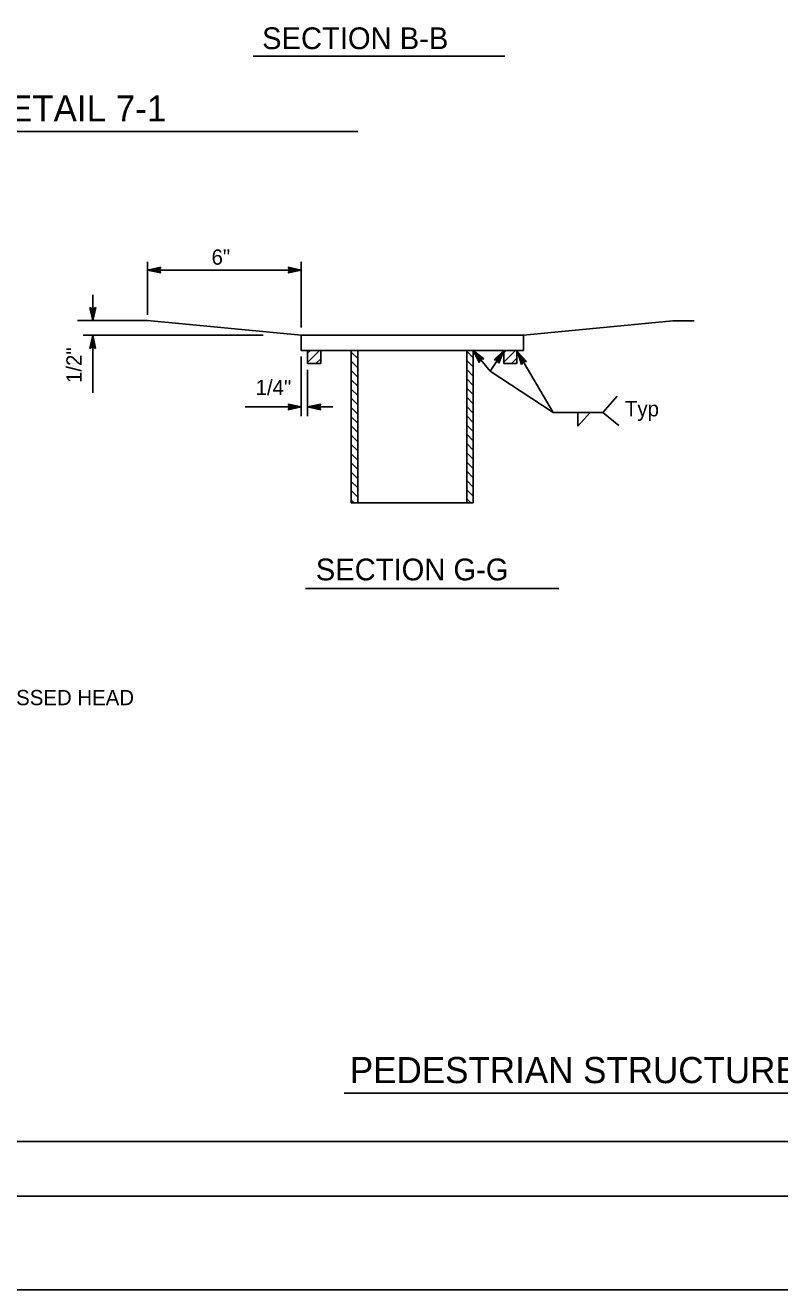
# Model space of a CAD drawing. Extents: x -894 to 866, y -472 to 714.
# Drawn here: x -397 to -51, y -472 to 108 of the extents above; entities that cross this region are included whole.
import ezdxf

# ---------------------------------------------------------------- set-up
doc = ezdxf.new("R2010")
doc.units = 0
for name, color, linetype in [('56 Stage 3 Anno', 7, 'Continuous'), ('57 Undefined', 7, 'Continuous'), ('59 Sndwall Anno', 7, 'Continuous'), ('60 Nongeo Data', 7, 'Continuous'), ('border_PLOTTING-ELEMENTS', 7, 'Continuous'), ('border_rw_22x34_Cut_Lines', 7, 'Continuous'), ('border_SHEET', 7, 'Continuous')]:
    doc.layers.add(name, color=color, linetype=linetype)

msp = doc.modelspace()

# ---------------------------------------------------------------- linework, layer by layer
at = {"layer": '56 Stage 3 Anno'}
for p, q in [((-341.35, -24.77), (-341.35, -0.44)), ((-341.35, -4.18), (-335.35, -2.85)), ((-341.35, -4.18), (-270.94, -4.18)), ((-335.35, -5.52), (-341.35, -4.18)), ((-341.35, -4.18), (-341.35, -4.18)), ((-335.56, -5.17), (-339.97, -4.18)), ((-339.95, -4.18), (-335.58, -3.21)), ((-338.58, -4.18), (-335.76, -3.56)), ((-335.8, -4.81), (-338.58, -4.18)), ((-337.2, -4.18), (-335.99, -3.92)), ((-335.97, -4.46), (-337.2, -4.18)), ((-335.35, -2.85), (-336.15, -4.18)), ((-336.15, -4.18), (-335.35, -5.52)), ((-335.35, -2.85), (-335.35, -2.85)), ((-335.35, -5.52), (-335.35, -5.52)), ((-276.14, -4.18), (-276.94, -2.84)), ((-276.94, -2.84), (-276.94, -2.84)), ((-276.94, -2.84), (-270.94, -4.18)), ((-270.94, -4.18), (-276.94, -5.51)), ((-276.94, -5.51), (-276.14, -4.18)), ((-276.94, -5.51), (-276.94, -5.51)), ((-276.72, -3.2), (-272.32, -4.18)), ((-272.33, -4.19), (-276.71, -5.15)), ((-273.7, -4.18), (-276.53, -4.81)), ((-276.49, -3.56), (-273.7, -4.18)), ((-276.31, -3.9), (-275.08, -4.18)), ((-275.08, -4.18), (-276.29, -4.45)), ((-270.94, -30.58), (-270.94, -0.44)), ((-270.94, -4.18), (-270.94, -4.18)), ((-366.53, -27.34), (-366.53, -15.55)), ((-366.53, -27.34), (-367.86, -21.34)), ((-367.86, -21.34), (-367.86, -21.34)), ((-367.86, -21.34), (-366.53, -22.14)), ((-366.54, -25.95), (-367.5, -21.58)), ((-366.53, -24.58), (-367.16, -21.76)), ((-366.53, -23.2), (-366.8, -21.99)), ((-366.53, -22.14), (-365.19, -21.34)), ((-365.19, -21.34), (-366.53, -27.34)), ((-365.55, -21.56), (-366.53, -25.96)), ((-365.91, -21.79), (-366.53, -24.58)), ((-366.25, -21.97), (-366.53, -23.2)), ((-365.19, -21.34), (-365.19, -21.34)), ((-366.53, -27.34), (-366.53, -27.34)), ((-370.92, -34.14), (-288.3, -34.14)), ((-367.87, -40.14), (-366.53, -34.14)), ((-366.53, -60.56), (-366.53, -34.14)), ((-366.53, -34.14), (-366.53, -34.14)), ((-366.53, -34.14), (-365.2, -40.14)), ((-366.53, -39.34), (-367.87, -40.14)), ((-367.87, -40.14), (-367.87, -40.14)), ((-367.52, -39.93), (-366.53, -35.52)), ((-367.16, -39.69), (-366.53, -36.9)), ((-366.81, -39.52), (-366.53, -38.29)), ((-366.53, -35.53), (-365.56, -39.91)), ((-366.53, -36.9), (-365.91, -39.73)), ((-366.53, -38.29), (-366.27, -39.49)), ((-365.2, -40.14), (-366.53, -39.34)), ((-365.2, -40.14), (-365.2, -40.14)), ((-270.94, -71.25), (-270.94, -43.9)), ((-189.15, -46.62), (-191.94, -41.14)), ((-191.94, -41.14), (-191.94, -41.14)), ((-191.94, -41.14), (-187.09, -44.92)), ((-184.15, -50.55), (-191.94, -41.14)), ((-189.01, -46.22), (-191.06, -42.21)), ((-191.05, -42.21), (-187.52, -44.96)), ((-188.88, -45.82), (-190.18, -43.27)), ((-190.18, -43.27), (-187.9, -45.05)), ((-188.73, -45.46), (-189.3, -44.34)), ((-189.3, -44.34), (-188.32, -45.1)), ((-188.63, -45.15), (-189.15, -46.62)), ((-187.09, -44.92), (-188.63, -45.15)), ((-187.09, -44.92), (-187.09, -44.92)), ((-177.94, -41.14), (-184.15, -50.55)), ((-182.36, -45.41), (-177.94, -41.14)), ((-180.8, -45.48), (-182.36, -45.41)), ((-182.36, -45.41), (-182.36, -45.41)), ((-181.95, -45.43), (-178.7, -42.29)), ((-181.52, -45.43), (-179.46, -43.45)), ((-181.13, -45.47), (-180.23, -44.6)), ((-180.14, -46.88), (-180.8, -45.48)), ((-180.23, -44.6), (-180.67, -45.76)), ((-179.46, -43.45), (-180.5, -46.15)), ((-178.7, -42.3), (-180.31, -46.49)), ((-177.94, -41.14), (-180.14, -46.88)), ((-177.94, -41.14), (-177.94, -41.14)), ((-155.29, -69.53), (-171.65, -41.73)), ((-169.76, -47.58), (-171.65, -41.73)), ((-171.65, -41.73), (-171.65, -41.73)), ((-171.65, -41.73), (-167.46, -46.23)), ((-169.57, -47.22), (-170.95, -42.92)), ((-170.95, -42.93), (-167.89, -46.21)), ((-169.38, -46.83), (-170.25, -44.11)), ((-170.25, -44.11), (-168.28, -46.23)), ((-169.02, -46.21), (-169.76, -47.58)), ((-169.17, -46.5), (-169.55, -45.31)), ((-169.55, -45.31), (-168.71, -46.21)), ((-167.46, -46.23), (-169.02, -46.21)), ((-167.46, -46.23), (-167.46, -46.23)), ((-267.94, -71.25), (-267.94, -50.05)), ((-189.15, -46.62), (-189.15, -46.62)), ((-155.29, -69.53), (-184.15, -50.55)), ((-180.14, -46.88), (-180.14, -46.88)), ((-169.76, -47.58), (-169.76, -47.58)), ((-132.52, -69.53), (-125.88, -62.17)), ((-296.62, -67.05), (-270.94, -67.05)), ((-276.14, -67.05), (-276.94, -65.71)), ((-276.94, -65.71), (-276.94, -65.71)), ((-276.94, -65.71), (-270.94, -67.05)), ((-270.94, -67.05), (-276.94, -68.38)), ((-276.94, -68.38), (-276.14, -67.05)), ((-276.94, -68.38), (-276.94, -68.38)), ((-276.72, -66.06), (-272.32, -67.05)), ((-272.33, -67.05), (-276.71, -68.02)), ((-273.7, -67.04), (-276.53, -67.67)), ((-276.49, -66.42), (-273.7, -67.04)), ((-276.31, -66.77), (-275.08, -67.04)), ((-275.08, -67.04), (-276.29, -67.31)), ((-270.94, -67.05), (-270.94, -67.05)), ((-267.94, -67.05), (-261.94, -65.72)), ((-267.94, -67.05), (-256.38, -67.05)), ((-261.94, -68.39), (-267.94, -67.05)), ((-267.94, -67.05), (-267.94, -67.05)), ((-262.16, -68.03), (-266.56, -67.05)), ((-266.55, -67.04), (-262.18, -66.08)), ((-265.18, -67.05), (-262.35, -66.42)), ((-262.39, -67.67), (-265.18, -67.05)), ((-263.8, -67.05), (-262.59, -66.78)), ((-262.57, -67.32), (-263.8, -67.05)), ((-261.94, -65.72), (-262.74, -67.05)), ((-262.74, -67.05), (-261.94, -68.39)), ((-261.94, -65.72), (-261.94, -65.72)), ((-261.94, -68.39), (-261.94, -68.39)), ((-155.29, -69.53), (-132.52, -69.53)), ((-143.91, -69.53), (-143.91, -75.94)), ((-143.91, -75.94), (-138.22, -69.64)), ((-132.52, -69.53), (-125.21, -75.55))]:
    msp.add_line(p, q, dxfattribs=at)
at = {"layer": '57 Undefined'}
for p, q in [((-292.9, 94.04), (-177.42, 94.04)), ((-558.03, 59.44), (-244.84, 59.44)), ((-268.86, -150.47), (-152.64, -150.47)), ((-251.11, -382.12), (184.82, -382.12))]:
    msp.add_line(p, q, dxfattribs=at)
at = {"layer": '59 Sndwall Anno'}
for p, q in [((-267.94, -42.39), (-266.69, -41.14)), ((-267.94, -46.64), (-262.45, -41.14)), ((-264.2, -47.14), (-261.94, -44.88)), ((-244.94, -44.84), (-247.94, -41.84)), ((-244.94, -49.08), (-247.94, -46.08)), ((-191.94, -44.42), (-194.94, -41.42)), ((-191.94, -48.66), (-194.94, -45.66)), ((-177.94, -42.23), (-176.85, -41.14)), ((-177.94, -46.47), (-172.61, -41.14)), ((-174.37, -47.14), (-171.94, -44.71)), ((-244.94, -53.33), (-247.94, -50.33)), ((-191.94, -52.9), (-194.94, -49.9)), ((-244.94, -57.57), (-247.94, -54.57)), ((-191.94, -57.15), (-194.94, -54.15)), ((-244.94, -61.81), (-247.94, -58.81)), ((-244.94, -66.05), (-247.94, -63.05)), ((-191.94, -61.39), (-194.94, -58.39)), ((-191.94, -65.63), (-194.94, -62.63)), ((-244.94, -70.3), (-247.94, -67.3)), ((-191.94, -69.87), (-194.94, -66.87)), ((-244.94, -74.54), (-247.94, -71.54)), ((-191.94, -74.12), (-194.94, -71.12)), ((-191.94, -78.36), (-194.94, -75.36)), ((-244.94, -78.78), (-247.94, -75.78)), ((-244.94, -83.02), (-247.94, -80.02)), ((-191.94, -82.6), (-194.94, -79.6)), ((-244.94, -87.27), (-247.94, -84.27)), ((-191.94, -86.85), (-194.94, -83.85)), ((-244.94, -91.51), (-247.94, -88.51)), ((-244.94, -95.75), (-247.94, -92.75)), ((-191.94, -91.09), (-194.94, -88.09)), ((-191.94, -95.33), (-194.94, -92.33)), ((-244.94, -99.99), (-247.94, -96.99)), ((-191.94, -99.57), (-194.94, -96.57)), ((-244.94, -104.24), (-247.94, -101.24)), ((-191.94, -103.82), (-194.94, -100.82)), ((-244.94, -108.48), (-247.94, -105.48)), ((-246.52, -111.14), (-247.94, -109.72)), ((-191.94, -108.06), (-194.94, -105.06)), ((-193.1, -111.14), (-194.94, -109.3))]:
    msp.add_line(p, q, dxfattribs=at)
at = {"layer": '60 Nongeo Data'}
for p, q in [((-373.47, -27.34), (-341.35, -27.34)), ((-341.35, -27.34), (-270.94, -34.14)), ((-100.43, -27.53), (-168.94, -34.14)), ((-100.43, -27.53), (-90.52, -27.53)), ((-168.94, -34.14), (-270.94, -34.14)), ((-270.94, -41.14), (-270.94, -34.14)), ((-168.94, -41.14), (-168.94, -34.14)), ((-270.94, -41.14), (-267.94, -41.14)), ((-261.94, -41.14), (-267.94, -41.14)), ((-267.94, -41.14), (-267.94, -47.14)), ((-261.94, -41.14), (-247.94, -41.14)), ((-261.94, -47.14), (-261.94, -41.14)), ((-244.94, -41.14), (-247.94, -41.14)), ((-247.94, -41.14), (-247.94, -111.14)), ((-244.94, -41.14), (-194.94, -41.14)), ((-244.94, -111.14), (-244.94, -41.14)), ((-191.94, -41.14), (-194.94, -41.14)), ((-194.94, -41.14), (-194.94, -111.14)), ((-191.94, -41.14), (-177.94, -41.14)), ((-191.94, -111.14), (-191.94, -41.14)), ((-171.94, -41.14), (-177.94, -41.14)), ((-177.94, -41.14), (-177.94, -47.14)), ((-171.94, -41.14), (-168.94, -41.14)), ((-171.94, -47.14), (-171.94, -41.14)), ((-267.94, -47.14), (-261.94, -47.14)), ((-177.94, -47.14), (-171.94, -47.14)), ((-247.94, -111.14), (-244.94, -111.14)), ((-244.94, -111.14), (-194.94, -111.14)), ((-194.94, -111.14), (-191.94, -111.14))]:
    msp.add_line(p, q, dxfattribs=at)
at = {"layer": 'border_PLOTTING-ELEMENTS'}
for points in [[(-894.04, -472.44), (865.96, -472.44), (865.96, 713.56), (-894.04, 713.56)], [(-864.04, 670.56), (835.96, 670.56), (835.96, -429.44), (-864.04, -429.44)]]:
    msp.add_lwpolyline(points, close=True, dxfattribs=at)
at = {"layer": 'border_rw_22x34_Cut_Lines'}
msp.add_lwpolyline([(-864.04, 670.56), (835.96, 670.56), (835.96, -429.44), (-864.04, -429.44)], close=True, dxfattribs=at)
at = {"layer": 'border_SHEET'}
msp.add_line((810.96, -404.44), (-814.04, -404.44), dxfattribs=at)

# ---------------------------------------------------------------- texts
at = {"layer": '57 Undefined'}
for s, height, p in [('SECTION B-B', 10, (-288.83, 97.26)), ('DRAIN - TYPE "A" DETAIL 7-1', 12, (-553.71, 64.05)), ('6"', 7, (-312.02, -1.72)), ('1/4"', 7, (-291.81, -61.6)), ('Typ', 7, (-122.33, -71.38)), ('SECTION G-G', 10, (-264.18, -146.68)), ('MACHINE SCREWS, RECESSED HEAD', 7, (-519.74, -204.01)), ('PEDESTRIAN STRUCTURE DRAIN DETAIL 7-5', 12, (-248.54, -377.58))]:
    msp.add_text(s, height=height, dxfattribs=at).set_placement(p)
msp.add_text('1/2"', height=7, rotation=90, dxfattribs=at).set_placement((-371.65, -56.04))

doc.saveas('drawing.dxf')
